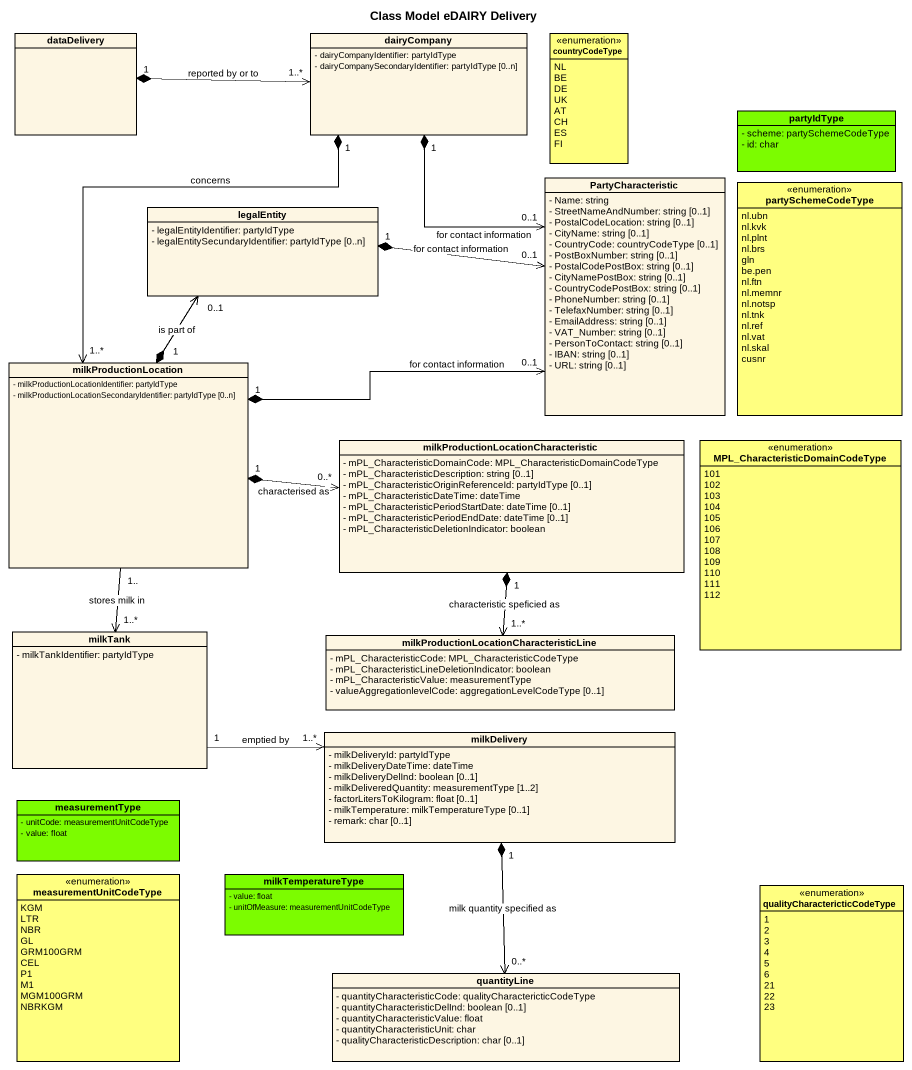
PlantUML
@startuml
title Class Model eDAIRY Delivery
hide circle
hide empty members
skinparam classAttributeIconSize 0
class dataDelivery
class dairyCompany {
  - dairyCompanyIdentifier: partyIdType
  - dairyCompanySecondaryIdentifier: partyIdType [0..n]
}
enum countryCodeType #FFFF80 {
  NL
  BE
  DE
  UK
  AT
  CH
  ES
  FI
}
class partyIdType #7CFC00 {
  - scheme: partySchemeCodeType
  - id: char
}
class legalEntity {
  - legalEntityIdentifier: partyIdType
  - legalEntitySecundaryIdentifier: partyIdType [0..n]
}
class PartyCharacteristic {
  - Name: string
  - StreetNameAndNumber: string [0..1]
  - PostalCodeLocation: string [0..1]
  - CityName: string [0..1]
  - CountryCode: countryCodeType [0..1]
  - PostBoxNumber: string [0..1]
  - PostalCodePostBox: string [0..1]
  - CityNamePostBox: string [0..1]
  - CountryCodePostBox: string [0..1]
  - PhoneNumber: string [0..1]
  - TelefaxNumber: string [0..1]
  - EmailAddress: string [0..1]
  - VAT_Number: string [0..1]
  - PersonToContact: string [0..1]
  - IBAN: string [0..1]
  - URL: string [0..1]
}
enum partySchemeCodeType #FFFF80 {
  nl.ubn
  nl.kvk
  nl.plnt
  nl.brs
  gln
  be.pen
  nl.ftn
  nl.memnr
  nl.notsp
  nl.tnk
  nl.ref
  nl.vat
  nl.skal
  cusnr
}
class milkProductionLocation {
  - milkProductionLocationIdentifier: partyIdType
  - milkProductionLocationSecondaryIdentifier: partyIdType [0..n]
}
class "milkProductionLocationCharacteristic" as milkProductionLocationCharac {
  - mPL_CharacteristicDomainCode: MPL_CharacteristicDomainCodeType
  - mPL_CharacteristicDescription: string [0..1]
  - mPL_CharacteristicOriginReferenceId: partyIdType [0..1]
  - mPL_CharacteristicDateTime: dateTime
  - mPL_CharacteristicPeriodStartDate: dateTime [0..1]
  - mPL_CharacteristicPeriodEndDate: dateTime [0..1]
  - mPL_CharacteristicDeletionIndicator: boolean
}
enum "MPL_CharacteristicDomainCodeType" as MPL_CharacteristicDomainCode #FFFF80 {
  101
  102
  103
  104
  105
  106
  107
  108
  109
  110
  111
  112
}
class milkTank {
  - milkTankIdentifier: partyIdType
}
class "milkProductionLocationCharacteristicLine" as milkProductionLocationCharac_2 {
  - mPL_CharacteristicCode: MPL_CharacteristicCodeType
  - mPL_CharacteristicLineDeletionIndicator: boolean
  - mPL_CharacteristicValue: measurementType
  - valueAggregationlevelCode: aggregationLevelCodeType [0..1]
}
class milkDelivery {
  - milkDeliveryId: partyIdType
  - milkDeliveryDateTime: dateTime
  - milkDeliveryDelInd: boolean [0..1]
  - milkDeliveredQuantity: measurementType [1..2]
  - factorLitersToKilogram: float [0..1]
  - milkTemperature: milkTemperatureType [0..1]
  - remark: char [0..1]
}
class measurementType #7CFC00 {
  - unitCode: measurementUnitCodeType
  - value: float
}
enum measurementUnitCodeType #FFFF80 {
  KGM
  LTR
  NBR
  GL
  GRM100GRM
  CEL
  P1
  M1
  MGM100GRM
  NBRKGM
}
class milkTemperatureType #7CFC00 {
  - value: float
  - unitOfMeasure: measurementUnitCodeType
}
enum "qualityCharactericticCodeType" as qualityCharactericticCodeTyp #FFFF80 {
  1
  2
  3
  4
  5
  6
  21
  22
  23
}
class quantityLine {
  - quantityCharacteristicCode: qualityCharactericticCodeType
  - quantityCharacteristicDelInd: boolean [0..1]
  - quantityCharacteristicValue: float
  - quantityCharacteristicUnit: char
  - qualityCharacteristicDescription: char [0..1]
}
dataDelivery "1" *-right-> "1..*" dairyCompany : reported by or to
dairyCompany "1" *--> "0..1" PartyCharacteristic : for contact information
dairyCompany "1" *--> "1..*" milkProductionLocation : concerns
legalEntity "1" *-right-> "0..1" PartyCharacteristic : for contact information
milkProductionLocation "1" *-up-> "0..1" legalEntity : is part of
milkProductionLocation "1" *-right-> "0..1" PartyCharacteristic : for contact information
milkProductionLocation "1" *-right-> "0..*" milkProductionLocationCharac : characterised as
milkProductionLocation "1.." --> "1..*" milkTank : stores milk in
milkProductionLocationCharac "1" *--> "1..*" milkProductionLocationCharac_2 : characteristic speficied as
milkTank "1" -right-> "1..*" milkDelivery : emptied by
milkDelivery "1" *--> "0..*" quantityLine : milk quantity specified as
@enduml
